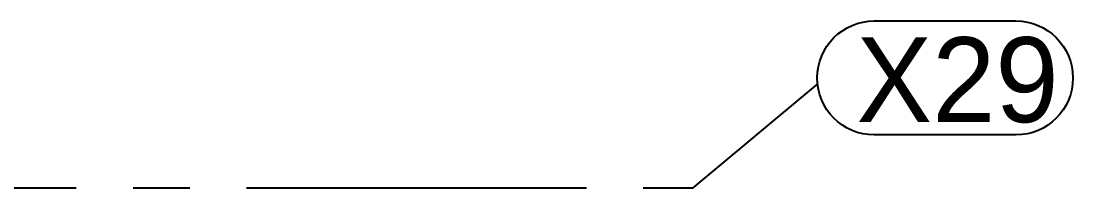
# Model space of a CAD drawing. Header units: millimetres. Extents: x -414464 to 1686, y -90036 to 108605.
# Drawn here: x -93247 to -90928, y -73060 to -72691 of the extents above; entities that cross this region are included whole.
import ezdxf

# ---------------------------------------------------------------- set-up
doc = ezdxf.new("R2010")
doc.units = ezdxf.units.MM
doc.header["$LTSCALE"] = 1000
doc.header["$MEASUREMENT"] = 0
for name, pattern in [('$36$HIDDEN', [0.375, 0.25, -0.125]), ('T8_REFUGE COLUMNS$1$AUDIT_D_120904163729-0', [0]), ('T8_REFUGE COLUMNS$1$CENTER2', [1.125, 0.75, -0.125, 0.125, -0.125])]:
    doc.linetypes.add(name, pattern=pattern)
for name, color, linetype in [('$21$A-DIMENSIONS', 2, '$36$HIDDEN'), ('a-rcc', 3, 'Continuous'), ('T8_REFUGE COLUMNS$1$A-CENTERLINE', 193, 'T8_REFUGE COLUMNS$1$CENTER2'), ('T8_REFUGE COLUMNS$1$A-COLUMN GRID NUMBERING', 4, 'T8_REFUGE COLUMNS$1$AUDIT_D_120904163729-0'), ('T8_TYPICAL COLUMNS$1$A-RCC COLS', 3, 'Continuous')]:
    doc.layers.add(name, color=color, linetype=linetype)
doc.layers.add('T8(T9 IS SIMILAR)$1$D&W', color=8, linetype='Continuous', lineweight=25)
doc.styles.add('T8_REFUGE COLUMNS$1$STANDARD', font='GOTHIC.TTF')

# ---------------------------------------------------------------- blocks, each defined once
blk = doc.blocks.new('T8_REFUGE COLUMNS')
at = {"layer": 'T8_REFUGE COLUMNS$1$A-CENTERLINE'}
for p, q in [((1213287.1, -5698573.6), (1213057.8, -5698299.6)), ((1213287.1, -5728808.5), (1213287.1, -5698573.6))]:
    blk.add_line(p, q, dxfattribs=at)
at = {"layer": 'T8_REFUGE COLUMNS$1$A-COLUMN GRID NUMBERING', "linetype": 'ByBlock'}
blk.add_lwpolyline([(1213169.9, -5698174.3, -1), (1212918.2, -5698174.3), (1212918.2, -5697862.2, -1), (1213169.9, -5697862.2)], format="xyb", close=True, dxfattribs=at)
at = {"layer": 'T8_REFUGE COLUMNS$1$A-COLUMN GRID NUMBERING', "linetype": 'ByBlock', "insert": (1212954.2, -5698214), "char_height": 187.5, "attachment_point": 1, "rotation": 90, "style": 'T8_REFUGE COLUMNS$1$STANDARD'}
blk.add_mtext_dynamic_manual_height_columns('X29', width=444.685, gutter_width=500, heights=[0], dxfattribs=at)
blk = doc.blocks.new('T8_TYPICAL COLUMNS')
at = {"layer": 'T8_TYPICAL COLUMNS$1$A-RCC COLS', "linetype": 'ByBlock'}
blk.add_blockref('T8_REFUGE COLUMNS', (0, 0), dxfattribs=at)
blk = doc.blocks.new('T8(T9 IS SIMILAR)')
at = {"layer": 'T8(T9 IS SIMILAR)$1$D&W', "linetype": 'ByBlock'}
blk.add_blockref('T8_TYPICAL COLUMNS', (0, 0), dxfattribs=at)
blk = doc.blocks.new('A$C48506478')
at = {"layer": '$21$A-DIMENSIONS', "linetype": 'ByBlock'}
blk.add_blockref('T8(T9 IS SIMILAR)', (-1195542.6, 5727884.6), dxfattribs=at)

msp = doc.modelspace()

# ---------------------------------------------------------------- block references
at = {"layer": 'a-rcc', "linetype": 'ByBlock', "rotation": 270}
msp.add_blockref('A$C48506478', (-121076, -55315.3, 0), dxfattribs=at)

doc.saveas('drawing.dxf')
